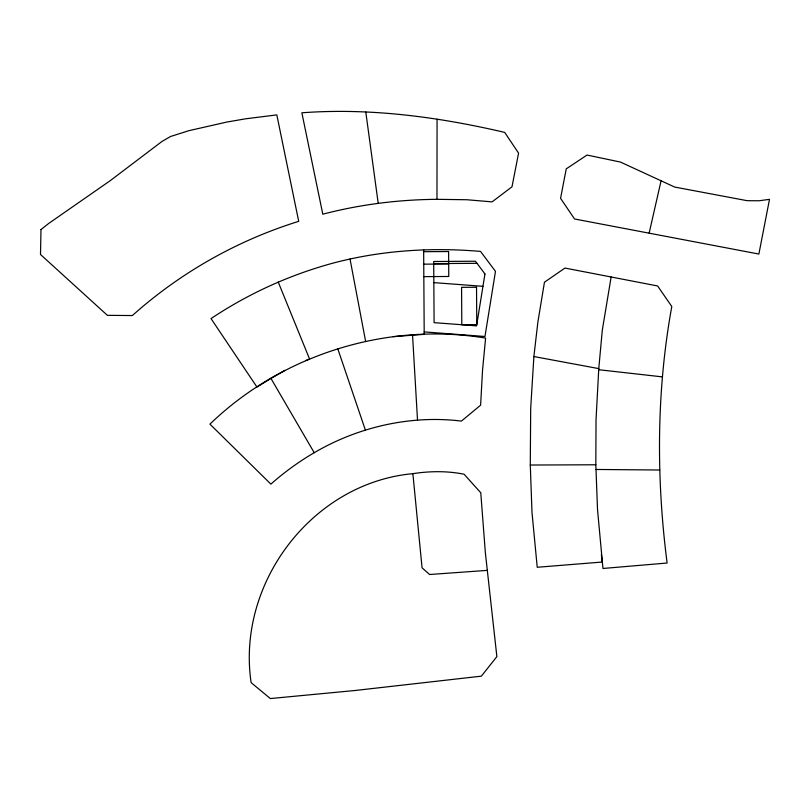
<?xml version="1.0" encoding="UTF-8"?>
<svg xmlns="http://www.w3.org/2000/svg" width="810" height="810" viewBox="0 0 810 810"><rect width="100%" height="100%" fill="white"/><g stroke="black" fill="none" stroke-linecap="round" stroke-linejoin="round"><path stroke-width="1.21" d="M436.975 199.331L466.793 199.736L492.085 201.872L511.991 186.816L518.572 153.151L504.701 132.394C438.392 116.924 370.018 107.73 301.857 112.793L322.805 214.194C360.015 204.464 398.52 199.614 436.975 199.331L437.066 119.181M595.826 464.778L596.028 419.793L598.772 368.611L533.881 356.542L537.87 322.127L544.452 282.224L564.955 268.059L657.629 285.97L671.794 306.514C656.424 391.027 656.181 477.951 667.106 563.031L602.964 568.468L597.527 509.713L595.826 464.778L530.287 465.031L530.692 408.412L533.881 356.542M611.145 276.99L602.316 330.065L598.671 369.714L662.509 376.893M649.144 233.148L661.071 180.782L620.47 162.071L587.047 155.044L566.251 168.855L560.571 198.339L574.533 218.983L758.879 254.046L769.5 199.331L759.071 200.779L747.103 200.677L674.679 187.059L661.071 180.782M314.219 452.709C358.091 426.941 410.761 414.862 461.406 421.089L480.613 405.172L482.558 369.866L485.605 338.094C386.886 321.803 281.89 354.598 209.932 424.126L270.884 484.127C284.259 472.27 298.789 461.72 314.219 452.709L270.935 378.392L256.962 387.069L211.025 318.593C248.214 293.746 289.342 275.046 332.475 263.27C380.67 250.381 430.89 247.171 480.512 251.404L495.477 271.35L484.967 336.494L424.187 331.908M270.935 378.392L284.948 370.362M305.643 360.582L309.582 359.043L278.215 282.032M412.877 473.658C312.063 482.952 236.338 583.342 251.13 682.638L270.337 698.554L354.82 690.525L481.363 676.158L496.874 656.606L485.352 552.663L480.765 492.753L464.059 474.204C447.171 470.833 429.847 471.066 412.877 473.658L422.061 567.82L429.594 574.503L487.347 570.372M393.275 336.646L424.207 334.348L423.65 249.612M423.671 251.697L448.608 251.535L448.77 276.473L423.832 276.635M433.725 263.594L476.979 263.321M423.751 264.161L448.689 264.009M596.028 469.466L659.725 470.013M433.846 282.619L482.952 286.325M337.821 348.918L365.401 430.161M350.031 259.038L365.644 341.486M365.796 112.053L378.219 203.421M601.364 554.556L602.215 562.039L537.222 567.273L531.988 512.355L530.287 465.031M412.533 334.844L417.514 420.036M40.996 229.554L40.5 254.492L107.386 315.343L132.374 315.546C180.336 272.616 237.259 240.459 298.708 221.332L276.817 114.888L245.744 118.786L226.689 122.077L188.983 130.653L170.576 136.485L161.949 141.477L110.281 180.63L48.732 223.428L40.996 229.554M484.957 273.952L476.574 325.863L434.099 322.653L433.704 261.498L475.409 261.225L484.957 273.952M476.533 287.246L461.568 287.337L461.811 324.749L476.776 324.648L476.533 287.246"/></g></svg>
